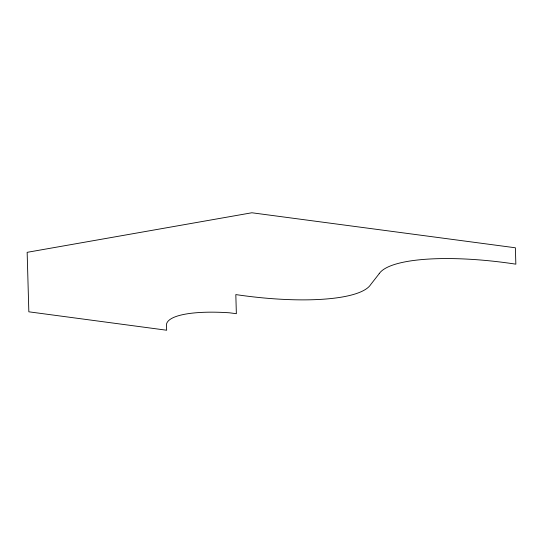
<?xml version="1.0" encoding="UTF-8"?>
<svg xmlns="http://www.w3.org/2000/svg" width="543" height="543" viewBox="0 0 543 543"><rect width="100%" height="100%" fill="white"/><g stroke="black" fill="none" stroke-linecap="round" stroke-linejoin="round"><path stroke-width="0.81" d="M379.204 273.672L370.645 284.634A130.537 32.906 8.2 0 1 235.818 294.584L236.361 313.698L229.431 312.795A85.203 21.476 8.2 0 0 166.491 326.309L166.674 330.232L28.84 311.811L27.15 252.332L251.877 212.768L515.382 247.784L515.85 264.169A130.218 32.824 8.2 0 0 379.204 273.672"/></g></svg>
